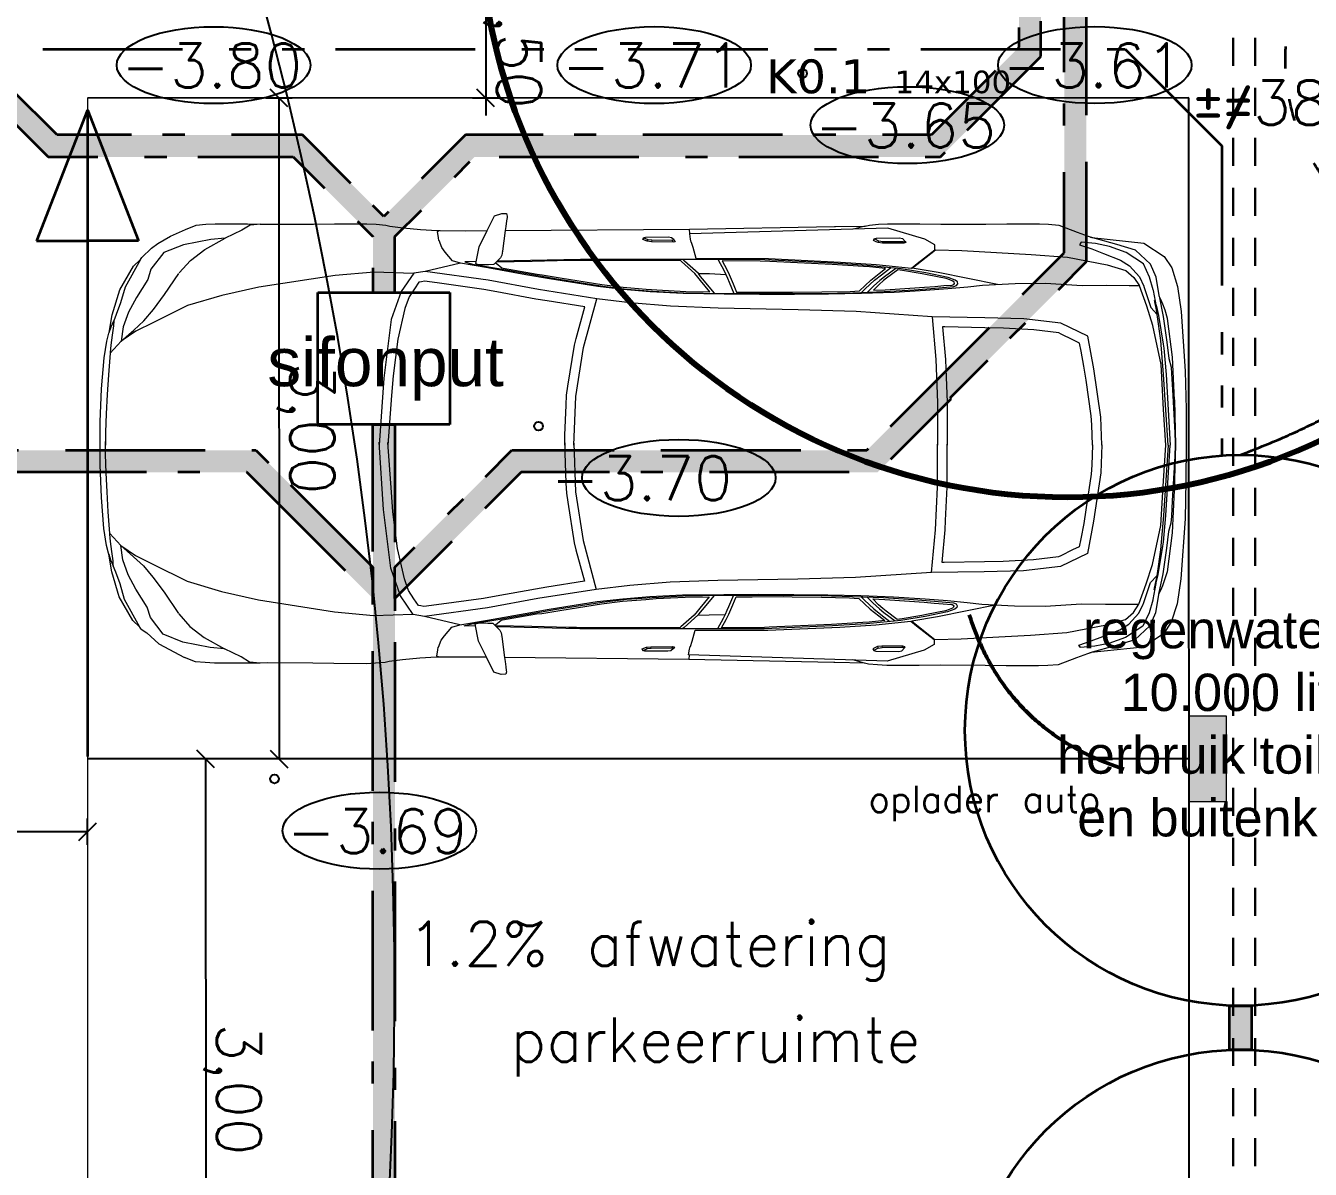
# Model space of a CAD drawing. Header units: millimetres. Extents: x 361 to 21231, y 184 to 1849.
# Drawn here: x 2498.51 to 2504.34, y 489.74 to 494.93 of the extents above; entities that cross this region are included whole.
import ezdxf

# ---------------------------------------------------------------- set-up
doc = ezdxf.new("R2010")
doc.units = ezdxf.units.MM
doc.header["$LTSCALE"] = 0.2
for name, pattern in [('[LP] Type-6', [5.288458, 3.169996, -1.059993, 0.352704, -0.705764]), ('[LP] Type-7', [9.521927, 3.169996, -1.059993, 3.175, -1.058469, 0.352704, -0.705764]), ('[LP] Type-8', [6.346927, 3.169996, -1.059993, 0.352704, -0.705764, 0.352704, -0.705764]), ('ACAD_ISO04W100', [30, 24, -3, 0, -3]), ('HIDDEN2', [4.7625, 3.175, -1.5875])]:
    doc.linetypes.add(name, pattern=pattern)
for name, color, linetype, lineweight in [('... architectuur', 7, 'Continuous', 5), ('... architectuur - ALGEMEEN', 7, 'Continuous', 5), ('... architectuur - bouwaanvraag', 7, 'Continuous', 5), ('... architectuur ... ALGEMEEN', 7, 'Continuous', 13), ('90 voertuigen', 7, 'Continuous', 18), ('draad', 204, 'HIDDEN2', 30), ('Geen', 7, 'Continuous', 5), ('helling', 96, 'Continuous', 25), ('maten', 1, 'Continuous', 18), ('maten L-elementen', 191, 'Continuous', 18), ('muur - parking opschuiven', 220, 'Continuous', 40), ('opladers auto', 2, 'Continuous', 18), ('talud', 160, 'Continuous', 18)]:
    doc.layers.add(name, color=color, linetype=linetype, lineweight=lineweight)
for name, color, linetype, lineweight, true_color in [('... riolering - DWA', 7, '[LP] Type-6', 35, 0x666360), ('... riolering - FWA', 7, '[LP] Type-7', 35, 0xb58900), ('... riolering - RWA', 7, '[LP] Type-8', 35, 0x0080d1), ('uitlijnen', 7, 'Continuous', 35, 0x663300)]:
    doc.layers.add(name, color=color, linetype=linetype, lineweight=lineweight, true_color=true_color)
for name, color, linetype in [('bestaande hoogtepunten', 7, 'Continuous'), ('ontwerp', 7, 'Continuous'), ('opmeting', 7, 'Continuous')]:
    doc.layers.add(name, color=color, linetype=linetype)
doc.styles.add('Helvetica Neue Light', font='')
doc.styles.get("Standard").update_dxf_attribs({"font": 'txt.shx', "height": 0.2})
doc.styles.add('Verdana', font='verdana.ttf')
doc.styles.get('Helvetica Neue Light').set_extended_font_data('Helvetica Neue Light')
doc.dimstyles.new('maat aanduiding voor tuin', dxfattribs={"dimscale": 0.2, "dimtxt": 0.2, "dimasz": 0.4, "dimexe": 0.3, "dimexo": 0.3, "dimgap": 0.02, "dimtad": 1, "dimzin": 1, "dimtxsty": 'Standard', "dimblk": 'OBLIQUE', "dimcen": 0.2, "dimadec": 0, "dimazin": 3, "dimtfac": 1, "dimtix": 1, "dimtmove": 0, "dimatfit": 3, "dimldrblk": 'OBLIQUE', "dimfxl": 0.3, "dimfxlon": 1, "dimarcsym": 1})

# ---------------------------------------------------------------- blocks, each defined once
blk = doc.blocks.new('_Oblique')
at = {"color": 0, "linetype": 'ByBlock', "lineweight": -2}
blk.add_line((-0.5, -0.5), (0.5, 0.5), dxfattribs=at)
blk = doc.blocks.new('*D1682')
at = {"layer": 'Defpoints', "color": 0, "ltscale": 0.2, "transparency": 16777216}
for p in [(2499.0419, 495.0975), (2499.0419, 494.5975), (2500.5993, 494.5977)]:
    blk.add_point(p, dxfattribs=at)
at = {"layer": 'maten', "color": 0, "lineweight": -2, "ltscale": 0.2, "transparency": 16777216}
for p, q in [((2500.5993, 495.0977), (2500.5993, 495.1777)), ((2500.5393, 495.0977), (2500.6593, 495.0977)), ((2500.5993, 495.0977), (2500.5993, 494.5977)), ((2500.5393, 494.5977), (2500.6593, 494.5977)), ((2500.5993, 494.5977), (2500.5993, 494.5177))]:
    blk.add_line(p, q, dxfattribs=at)
at = {"layer": 'maten', "color": 0, "lineweight": -2, "ltscale": 0.2, "transparency": 16777216, "xscale": 0.08000000000000074, "yscale": 0.08000000000000074, "zscale": 0.08000000000000074}
for p, rotation in [((2500.5993, 495.0977), 270.0061414760521), ((2500.5993, 494.5977), 90.00614147605208)]:
    blk.add_blockref('_Oblique', p, dxfattribs=dict(at, rotation=rotation))
at = {"layer": 'maten', "color": 0, "ltscale": 0.2, "transparency": 16777216, "insert": (2500.72, 494.8477), "char_height": 0.2, "attachment_point": 5, "rotation": 270.00614}
blk.add_mtext('0,50', dxfattribs=at)
blk = doc.blocks.new('*D1737')
at = {"layer": 'Defpoints', "color": 0, "ltscale": 0.2, "transparency": 16777216}
for p in [(2496.8662, 495.0975), (2498.7916, 495.0975), (2498.3981, 486.0472)]:
    blk.add_point(p, dxfattribs=at)
at = {"layer": 'maten L-elementen', "color": 0, "lineweight": -2, "ltscale": 0.2, "transparency": 16777216}
for p, q in [((2496.9262, 495.0975), (2496.8062, 495.0975)), ((2496.8662, 486.0472), (2496.8662, 495.0975)), ((2496.9262, 486.0472), (2496.8062, 486.0472))]:
    blk.add_line(p, q, dxfattribs=at)
at = {"layer": 'maten L-elementen', "color": 0, "lineweight": -2, "ltscale": 0.2, "transparency": 16777216, "xscale": 0.08000000000000074, "yscale": 0.08000000000000074, "zscale": 0.08000000000000074}
for p, rotation in [((2496.8662, 495.0975), 90), ((2496.8662, 486.0472), 270)]:
    blk.add_blockref('_Oblique', p, dxfattribs=dict(at, rotation=rotation))
at = {"layer": 'maten L-elementen', "color": 0, "ltscale": 0.2, "transparency": 16777216, "insert": (2496.7455, 490.5724), "char_height": 0.2, "attachment_point": 5, "rotation": 90}
blk.add_mtext('9,05', dxfattribs=at)
blk = doc.blocks.new('Groep-11')
at = {"layer": '90 voertuigen', "color": 7, "linetype": 'Continuous', "lineweight": 13, "flags": 128}
for points in [[(-62.85, 233.2), (-70.13, 231.86), (-70.41, 231.78), (-76.17, 230.13), (-82.21, 227.31), (-87.4, 219.55), (-90.14, 211.96), (-91.44, 205.51), (-92.09, 199.05), (-90.94, 198.29), (-89.05, 203.92), (-86.92, 209.21), (-83.88, 216.95), (-81.42, 221), (-76.42, 225.48), (-72.21, 227.44), (-71.95, 227.57), (-62.45, 230.74), (-59.34, 233.61)], [(62.81, 232.98), (70.07, 231.61), (70.35, 231.53), (76.11, 229.87), (82.14, 227.02), (87.31, 219.24), (90.02, 211.64), (91.29, 205.18), (91.93, 198.73), (90.77, 197.97), (88.9, 203.61), (86.79, 208.9), (83.77, 216.65), (81.33, 220.71), (76.34, 225.21), (72.15, 227.19), (71.88, 227.31), (62.4, 230.52), (59.29, 233.4)], [(0, 204.2), (-9.28, 203.91), (-13.31, 203.67), (-29.47, 201.27), (-35.81, 200.34), (-42.66, 199.01), (-46.31, 198.34), (-47.77, 195.33), (-50.39, 190.03), (-50.95, 188.87), (-52.28, 177.64), (-53.08, 163.81), (-53.31, 155.4), (-53.67, 137.13), (-53.69, 136.14), (-38.81, 137.43), (-34.6, 137.6), (-19.48, 138.23), (-19.01, 138.23), (-15.65, 138.23), (-4.5, 138.18), (0, 138.16)], [(-0.15, 204.2), (9.13, 203.88), (13.16, 203.62), (29.31, 201.16), (35.65, 200.22), (42.49, 198.86), (46.13, 198.17), (47.59, 195.16), (50.19, 189.86), (50.74, 188.69), (52.04, 177.45), (52.79, 163.62), (52.99, 155.22), (53.28, 136.94), (53.29, 135.95), (38.43, 137.3), (34.22, 137.48), (19.1, 138.16), (18.62, 138.17), (15.26, 138.17), (4.12, 138.17), (-0.38, 138.16)], [(-82.85, -66.68), (-82.67, -66.49), (-80.49, -63.97), (-80.39, -63.35), (-77.65, -47.9), (-77.36, -45.55), (-75.84, -36.45), (-72.94, -18.48), (-71.76, -8.85), (-70.86, 1.67), (-70.51, 6.39), (-69.82, 19.56), (-69.64, 30.46), (-74.77, 26.26), (-76.21, 25.06), (-77.88, 23.69), (-83.31, 17.67), (-83.74, 17.16), (-83.83, -27.59), (-83.77, -29.75), (-83.75, -33.24), (-83.38, -50.06), (-83.03, -66.5)], [(81.74, -66.97), (81.56, -66.78), (79.39, -64.26), (79.29, -63.63), (76.61, -48.18), (76.33, -45.82), (74.84, -36.72), (72, -18.73), (70.85, -9.1), (70, 1.42), (69.66, 6.15), (69.02, 19.31), (68.88, 30.22), (73.99, 26), (75.43, 24.79), (77.09, 23.42), (82.5, 17.38), (82.93, 16.87), (82.86, -27.88), (82.8, -30.05), (82.76, -33.53), (82.33, -50.35), (81.92, -66.79)], [(0, -35.36), (-4.5, -35.33), (-18.22, -34.74), (-22.73, -34.54), (-26.79, -33.91), (-45.34, -30.96), (-48.48, -30.11), (-62.74, -26.24), (-65.49, -43.28), (-66.33, -48.43), (-69.62, -66.2), (-70.67, -72.03), (-73.63, -93.26), (-74.45, -99.04), (-74.18, -100.4), (-74, -101.53), (-70.98, -103.61), (-67.27, -106.02), (-61.99, -107.9), (-48.18, -111.17), (-31.55, -113.23), (-22.6, -113.99), (0, -115.63)], [(-1, -35.36), (3.5, -35.35), (17.23, -34.8), (21.73, -34.61), (25.8, -34), (44.36, -31.12), (47.5, -30.28), (61.77, -26.46), (64.47, -43.51), (65.29, -48.66), (68.52, -66.44), (69.54, -72.28), (72.43, -93.52), (73.23, -99.3), (72.95, -100.66), (72.77, -101.79), (69.74, -103.86), (66.02, -106.25), (60.73, -108.12), (46.92, -111.34), (30.27, -113.34), (21.33, -114.07), (-1.28, -115.63)], [(-78.19, -210.31), (-83.89, -205.23), (-88.81, -198.77), (-93.93, -189.53), (-93.32, -196.04), (-91.01, -208.4), (-87.42, -217.29), (-79.86, -223.18), (-75.23, -224.6), (-67.08, -229.79), (-60.46, -233.31), (-53.7, -235.79), (-47.26, -236.65), (-52.29, -230.95), (-56.46, -226.33), (-61.54, -222.09), (-68.34, -217), (-77.94, -210.48)], [(76.57, -210.59), (82.3, -205.53), (87.24, -199.08), (92.39, -189.86), (91.75, -196.36), (89.4, -208.72), (85.78, -217.6), (78.2, -223.46), (73.56, -224.87), (65.39, -230.03), (58.77, -233.52), (51.99, -235.98), (45.55, -236.82), (50.6, -231.13), (54.79, -226.53), (59.88, -222.31), (66.7, -217.24), (76.33, -210.75)]]:
    blk.add_lwpolyline(points, dxfattribs=at)
for points in [[(-75.81, 110.76), (-74.71, 109.35), (-72.93, 107.38), (-70.32, 104.73), (-70.54, 110.11), (-71.19, 121.33), (-71.71, 127.99), (-72.06, 132.6), (-72.43, 136.7), (-72.64, 140.52), (-72.76, 140.81), (-72.94, 141.21), (-73.41, 141.55), (-73.94, 141.42), (-74.42, 140.84), (-74.96, 139.43), (-75.59, 137.74), (-77.33, 129.17), (-77.79, 126.93), (-79.41, 117.11), (-79.43, 116.93), (-79.55, 115.8)], [(75.33, 110.49), (74.22, 109.09), (72.44, 107.12), (69.82, 104.48), (70.06, 109.87), (70.75, 121.08), (71.29, 127.74), (71.66, 132.34), (72.04, 136.44), (72.26, 140.26), (72.39, 140.55), (72.57, 140.95), (73.04, 141.29), (73.56, 141.16), (74.05, 140.58), (74.58, 139.16), (75.21, 137.47), (76.91, 128.89), (77.37, 126.65), (78.95, 116.83), (78.97, 116.65), (79.08, 115.52)], [(-69.81, 94.17), (-70.09, 98.38), (-74.91, 103.6), (-77.98, 107.45), (-80.12, 110.27), (-80.87, 103.03), (-81.08, 100.21), (-82.02, 86.05), (-83.34, 57.73), (-83.57, 53.42), (-83.65, 36.11), (-79.79, 38.25), (-77.47, 39.34), (-75.38, 40.24), (-73.25, 41.15), (-69.51, 42.69), (-69.46, 49.99), (-69.41, 64.01), (-69.43, 68.1), (-69.52, 81.38)], [(69.27, 93.92), (69.57, 98.14), (74.4, 103.34), (77.49, 107.17), (79.64, 109.98), (80.36, 102.75), (80.57, 99.92), (81.45, 85.76), (82.67, 57.44), (82.88, 53.12), (82.9, 35.82), (79.06, 37.96), (76.73, 39.06), (74.65, 39.97), (72.52, 40.89), (68.79, 42.45), (68.77, 49.75), (68.76, 63.77), (68.8, 67.86), (68.93, 81.14)]]:
    blk.add_lwpolyline(points, close=True, dxfattribs=at)
blk = doc.blocks.new('Groep-12')
at = {"layer": '90 voertuigen', "color": 7, "linetype": 'Continuous', "lineweight": 13}
for p, q in [((-92.21, 118.26), (-92.45, 119.21)), ((91.76, 117.94), (92, 118.89)), ((-91.92, 106.98), (-92.62, 107.23)), ((-91.71, 108.9), (-92.33, 109.04)), ((91.22, 108.58), (91.85, 108.71)), ((-99.42, 101.07), (-98.02, 95.79)), ((98.9, 100.72), (97.49, 95.45)), ((-95.93, 21.39), (-98.11, 21.29)), ((95.13, 21.05), (97.31, 20.95)), ((-92.19, 13.81), (-93.01, 13.43)), ((92.35, 14.06), (92.18, 13.1)), ((-92.55, 2.1), (-93.37, 2.41)), ((-93.15, 4.21), (-92.32, 4.02)), ((92.3, 3.88), (91.46, 3.69)), ((93.24, 0.15), (92.5, 2.08))]:
    blk.add_line(p, q, dxfattribs=at)
at = {"layer": '90 voertuigen', "color": 7, "linetype": 'Continuous', "lineweight": 13, "flags": 128}
for points in [[(0, 237.42), (-16.21, 236.5), (-36.58, 235.3), (-54.22, 231.55), (-63.09, 228.81), (-72.22, 225.48)], [(72.54, 160.81), (77.96, 133.86), (79.87, 122.12), (88.25, 132.7), (87.99, 144.58), (86.2, 176.04), (85.12, 192.56), (81.63, 210.58), (79.2, 219.1), (76.02, 222.73), (72.15, 225.22), (63.03, 228.59), (54.17, 231.36), (36.53, 235.17), (16.17, 236.45), (-0.03, 237.42)], [(-88.65, 133.01), (-88.35, 144.89), (-86.45, 176.35), (-85.31, 192.86), (-81.76, 210.87), (-79.3, 219.38), (-76.11, 223), (-72.22, 225.48), (-72.22, 220.92), (-72.38, 210.34), (-72.25, 199.48), (-73.33, 182.9), (-73.25, 169.08), (-72.5, 154.26), (-71.75, 147.58), (-70.95, 138.56), (-70.18, 128.48), (-69.34, 114.14), (-68.8, 99.3), (-68.46, 84.37), (-68.36, 68.87), (-68.39, 53.05), (-68.49, 37.05), (-68.79, 18.39), (-69.62, 3.49), (-70.59, -8.78), (-71.95, -20.33), (-75.52, -42.2), (-77.39, -52.99), (-80.48, -70.19), (-82.67, -82.67), (-83.73, -86.31), (-87.66, -89.61), (-89.69, -91.15), (-92.87, -92.34), (-92.87, -92.51), (-94.07, -92.62), (-96.92, -93.13), (-97.47, -92.14)], [(96.27, -92.48), (95.71, -93.47), (92.87, -92.95), (91.67, -92.83), (91.67, -92.67), (88.49, -91.46), (86.47, -89.91), (82.55, -86.6), (81.51, -82.96), (79.36, -70.47), (76.33, -53.26), (74.5, -42.46), (71.01, -20.58), (69.68, -9.03), (68.76, 3.25), (67.98, 18.14), (67.75, 36.81), (67.7, 52.81), (67.73, 68.63), (67.88, 84.13), (68.28, 99.06), (68.87, 113.9), (69.76, 128.24), (70.56, 138.31), (71.4, 147.32), (72.18, 154.01), (72.98, 168.82), (73.11, 182.65), (72.09, 199.23), (72.25, 210.08), (72.13, 220.67), (72.15, 225.22)], [(0, 208.42), (-12.73, 208.02), (-34.68, 204.76), (-49.41, 202.03), (-55.33, 189.88), (-57.33, 173.01), (-57.81, 155.28), (-58.27, 131.4), (-38.84, 133.09), (-19.42, 133.9), (0, 133.81)], [(-0.14, 208.42), (12.59, 207.98), (34.53, 204.64), (49.25, 201.86), (55.12, 189.69), (57.06, 172.81), (57.48, 155.07), (57.86, 131.19), (38.44, 132.96), (19.02, 133.83), (-0.4, 133.82)], [(-72.85, 161.07), (-78.36, 134.13), (-80.31, 122.4), (-88.65, 133.01)], [(-83.31, -75.53), (-83.2, -80.73), (-82.21, -77.27), (-80.15, -65.43), (-77.25, -49.1), (-75.49, -38.85), (-72.14, -18.09), (-70.85, -7.12), (-69.94, 4.53), (-69.16, 18.67), (-68.88, 36.39), (-68.78, 51.58), (-68.76, 66.6), (-68.85, 81.31), (-69.17, 95.49), (-69.68, 109.58), (-70.46, 123.2), (-71.19, 132.76), (-71.94, 141.32), (-72.47, 142.53), (-73.23, 143.08), (-74.08, 142.87), (-74.86, 141.94), (-76.1, 138.72), (-78.16, 128.56), (-79.99, 117.42), (-81.6, 101.92), (-82.62, 86.43), (-84.07, 55.43), (-84.21, 24.43), (-84.31, -28.15), (-83.51, -66.01)], [(82.17, -75.82), (82.05, -81.02), (81.06, -77.56), (79.05, -65.71), (76.2, -49.37), (74.48, -39.11), (71.2, -18.34), (69.95, -7.37), (69.09, 4.28), (68.35, 18.43), (68.13, 36.15), (68.09, 51.34), (68.12, 66.36), (68.26, 81.07), (68.63, 95.25), (69.19, 109.33), (70.03, 122.95), (70.78, 132.51), (71.57, 141.07), (72.1, 142.27), (72.87, 142.82), (73.72, 142.61), (74.49, 141.67), (75.72, 138.45), (77.74, 128.28), (79.53, 117.14), (81.08, 101.64), (82.05, 86.13), (83.39, 55.13), (83.42, 24.13), (83.34, -28.45), (82.41, -66.31)], [(-58.27, 131.4), (-60.62, 96.89), (-61.47, 70.64), (-62.17, 34.29), (-63.05, 12.65), (-64.62, -5.61), (-66.41, -20.84)], [(57.86, 131.19), (60.09, 96.68), (60.85, 70.43), (61.42, 34.07), (62.22, 12.43), (63.73, -5.83), (65.46, -21.07)], [(-91.72, 118.5), (-92.21, 118.26), (-92.33, 109.04), (-92.62, 107.23), (-93.64, 105.29)], [(91.42, 106.65), (92.12, 106.9), (93.14, 104.96), (93.46, 105.84), (93.68, 116.23), (93.32, 117.58), (92, 118.89), (91.48, 119.18), (91.27, 118.17), (91.22, 108.58), (91.42, 106.65), (91.8, 105.64), (92.38, 104.54), (93.14, 104.96)], [(92.12, 106.9), (91.85, 108.71), (91.76, 117.94), (91.27, 118.17)], [(-69.31, 99.38), (-70.9, 100.95), (-74.85, 105.25), (-77.36, 108.39), (-80.5, 112.52)], [(-80.24, 114.97), (-76.42, 109.82), (-74.77, 107.7), (-72.1, 104.73), (-69.4, 102.02)], [(74.27, 107.44), (75.94, 109.55), (79.78, 114.69)], [(74.35, 104.98), (76.87, 108.12), (80.02, 112.23)], [(74.35, 104.98), (70.38, 100.7), (68.79, 99.14)], [(68.89, 101.78), (71.59, 104.48), (74.27, 107.44)], [(-77.87, 25.3), (-77.84, 30.41), (-77.53, 37.8), (-75.8, 38.54), (-74.04, 39.3), (-68.85, 41.44)], [(68.12, 41.2), (73.31, 39.04), (75.07, 38.28), (76.79, 37.53), (78.71, 36.62), (83.41, 33.99)], [(-84.17, 34.29), (-79.46, 36.9), (-77.53, 37.8)], [(-68.94, 32.64), (-75.51, 27.25), (-76.6, 26.34), (-77.87, 25.3), (-83.49, 19.07), (-84.22, 18.21)], [(68.18, 32.4), (74.73, 26.99), (75.82, 26.07), (77.09, 25.03), (82.69, 18.77), (83.41, 17.92)], [(-93.17, 14.39), (-94.12, 13.11), (-94.39, 11.76), (-94.33, 1.36), (-94.11, 0.48), (-93.37, 2.41), (-93.15, 4.21), (-93.01, 13.43), (-93.17, 14.39), (-92.34, 14.84), (-92.19, 13.99), (-92.32, 4.02), (-92.55, 2.1), (-93.34, 0.05), (-94.11, 0.48)], [(91.37, 13.49), (92.18, 13.1), (92.3, 3.88), (92.5, 2.08), (91.68, 1.77), (91.46, 3.69), (91.37, 13.67), (91.52, 14.52), (92.35, 14.06), (93.29, 12.78), (93.56, 11.43), (93.47, 1.03), (93.24, 0.15), (92.47, -0.28), (91.68, 1.77)], [(0, -31.3), (-22.14, -30.34), (-44.27, -26.85), (-66.41, -20.84), (-70.69, -47.31), (-74.91, -70.1), (-78.91, -98.77), (-78.08, -103.92), (-69.69, -109.67), (-57.12, -114.16), (-30.42, -117.45), (0, -119.66)], [(-0.98, -31.3), (21.16, -30.42), (43.3, -27.01), (65.46, -21.07), (69.65, -47.55), (73.79, -70.36), (77.69, -99.05), (76.84, -104.19), (68.43, -109.91), (55.85, -114.36), (29.13, -117.56), (-1.3, -119.66)], [(-97.46, -62.35), (-88, -63.66), (-86.31, -63.89), (-85.94, -64.1), (-85.01, -64.52), (-82.13, -67.39), (-81.94, -67.68), (-81.89, -69.93), (-81.84, -73.7), (-81.86, -74.4), (-81.88, -74.64), (-82.29, -75.48), (-82.41, -75.72), (-90.05, -74.14), (-97.39, -70.51)], [(96.27, -70.85), (88.91, -74.46), (81.27, -76.01), (81.15, -75.77), (80.74, -74.93), (80.72, -74.69), (80.7, -73.99), (80.77, -70.22), (80.83, -67.97), (81.02, -67.68), (83.91, -64.82), (84.84, -64.41), (85.21, -64.2), (86.9, -63.97), (96.36, -62.7)]]:
    blk.add_lwpolyline(points, dxfattribs=at)
for points in [[(-88.63, 132.61), (-90.96, 132.61), (-93.42, 128.1), (-98.46, 111.34), (-95.92, 21.22), (-93.46, 21.54), (-92.14, 21.9), (-92.14, 22.05), (-89.8, 22.85), (-84.8, 24.15), (-84.65, 57.1), (-83.11, 89.75), (-82.02, 106.08), (-80.35, 122.04), (-82.37, 124.66)], [(90.56, 132.29), (93, 127.77), (97.98, 111), (95.12, 20.88), (92.66, 21.21), (91.34, 21.57), (91.34, 21.72), (89.01, 22.53), (84.01, 23.85), (83.98, 56.8), (82.55, 89.46), (81.52, 105.79), (79.91, 121.76), (81.94, 124.37), (88.23, 132.3)], [(-92.88, 104.87), (-93.64, 105.29), (-93.96, 106.17), (-94.14, 116.56), (-93.77, 117.91), (-92.45, 119.21), (-91.93, 119.51), (-91.72, 118.5), (-91.71, 108.9), (-91.92, 106.98), (-92.3, 105.97)]]:
    blk.add_lwpolyline(points, close=True, dxfattribs=at)
blk = doc.blocks.new('Groep-13')
at = {"layer": '90 voertuigen', "color": 7, "linetype": 'Continuous', "lineweight": 13}
for p, q in [((-82.67, -82.67), (-78.91, -98.77)), ((81.51, -82.96), (77.69, -99.05))]:
    blk.add_line(p, q, dxfattribs=at)
at = {"layer": '90 voertuigen', "color": 7, "linetype": 'Continuous', "lineweight": 13, "flags": 128}
for points in [[(-77.88, -104.11), (-78.57, -121.87), (-76.95, -139.63), (-71.67, -174.14), (-67.93, -190.95), (-63.38, -206.57), (-55.63, -222.09), (-51.71, -230.06), (-47.26, -236.65), (-41.85, -241.74)], [(40.12, -241.89), (45.55, -236.82), (50.02, -230.24), (53.97, -222.29), (61.77, -206.79), (66.38, -191.19), (70.18, -174.39), (75.58, -139.9), (77.27, -122.14), (76.64, -104.39)], [(-100.37, -173.28), (-99.91, -178.07), (-97.6, -181.89), (-93.93, -189.53)], [(98.88, -173.64), (98.41, -178.42), (96.09, -182.23), (92.39, -189.86)], [(-84.25, -227.97), (-71.7, -234.87), (-64.69, -236.99), (-59.4, -238.96), (-56.43, -240.08)], [(82.57, -228.26), (70, -235.12), (62.98, -237.21), (57.68, -239.17), (54.71, -240.28)], [(-51.19, -242.1), (-53.69, -241.3), (-56.43, -240.08), (-54.16, -240.18), (-49.94, -240.74), (-45.43, -241.33), (-42.12, -241.71), (-41.85, -241.74), (-31.98, -242.47), (-22.95, -242.99), (-14.25, -243.44), (-5.94, -243.74), (0, -243.74)], [(49.47, -242.28), (51.97, -241.49), (54.71, -240.28), (52.44, -240.37), (48.22, -240.92), (43.7, -241.49), (40.39, -241.86), (40.12, -241.89), (30.25, -242.58), (21.22, -243.07), (12.51, -243.49), (4.21, -243.76), (-1.73, -243.74)]]:
    blk.add_lwpolyline(points, dxfattribs=at)
blk = doc.blocks.new('Groep-14')
at = {"layer": '90 voertuigen', "color": 7, "linetype": 'Continuous', "lineweight": 13, "flags": 128}
for points in [[(-20.54, 241.36), (0, 241.91), (-20.44, 241.36), (-39.9, 240.56), (-57.49, 238.31), (-61.26, 237.14), (-63.93, 236.17), (-66.06, 235.25), (-67.64, 234.44), (-67.92, 234.44), (-76.22, 233.08), (-82.1, 230.53), (-88.53, 223.71), (-91.1, 215.21), (-94.36, 203.31), (-94.29, 203.98)], [(-67.64, 234.44), (-58.42, 236.32), (-46.78, 237.96), (-39.3, 238.88), (-35.39, 239.85), (-32.34, 240.12), (-25.27, 240.47), (0, 241.91)], [(0, 238.61), (-31.98, 236.49), (-47.54, 235.26), (-59.34, 233.61), (-61.45, 233.19), (-65.01, 232.43), (-65.69, 232.4), (-62.85, 233.2), (-58.8, 234.14), (-45.85, 236.3), (-44.04, 236.55), (-32.05, 237.61), (0, 239.39)], [(-0.03, 238.61), (31.95, 236.37), (47.5, 235.09), (59.29, 233.4), (61.4, 232.97), (64.95, 232.2), (65.64, 232.17), (62.81, 232.98), (58.76, 233.93), (45.81, 236.14), (44, 236.39), (32.01, 237.5), (-0.03, 239.39)], [(20.52, 241.29), (-0.02, 241.91), (25.25, 240.38), (32.31, 240.01), (35.37, 239.73), (39.27, 238.74), (46.75, 237.8), (58.38, 236.11), (67.6, 234.2), (67.88, 234.2), (76.17, 232.81), (82.04, 230.24), (88.45, 223.4), (90.99, 214.88), (94.21, 202.98), (94.14, 203.65)], [(-0.02, 241.91), (20.42, 241.29), (39.88, 240.42), (57.46, 238.11), (61.22, 236.92), (63.89, 235.95), (66.02, 235.02), (67.6, 234.2)]]:
    blk.add_lwpolyline(points, dxfattribs=at)
blk = doc.blocks.new('90 TES Auto Model S 2015 (2D)')
at = {"layer": '90 voertuigen', "color": 7, "linetype": 'Continuous', "lineweight": 13}
for p, q in [((-33.48, 240.83), (-33.48, 240.83)), ((-16.25, 241.47), (-16.25, 241.47)), ((16.23, 241.42), (16.23, 241.42)), ((33.46, 240.71), (33.46, 240.71)), ((-101.34, -61.82), (-101.34, -61.82)), ((-87.78, -64.14), (-87.78, -64.14)), ((100.25, -62.17), (100.25, -62.17)), ((86.69, -64.45), (86.69, -64.45)), ((-97.32, -80.23), (-97.32, -80.27)), ((96.16, -80.57), (96.16, -80.62))]:
    blk.add_line(p, q, dxfattribs=at)
at = {"layer": '90 voertuigen', "color": 7, "linetype": 'Continuous', "lineweight": 18, "flags": 128}
blk.add_lwpolyline([(83.51, -227.59), (82.62, -228.24), (82.57, -228.26), (79.58, -231.35), (68.83, -237.58), (57.49, -241.01), (49.47, -242.28), (49.06, -242.41), (45.52, -243.35), (37.87, -244.5), (23.79, -245.69), (8.91, -246.25), (5.31, -246.27), (-0.87, -246.25), (-7.06, -246.25), (-10.65, -246.21), (-25.53, -245.6), (-39.61, -244.36), (-47.25, -243.18), (-50.79, -242.23), (-51.19, -242.1), (-59.22, -240.8), (-70.54, -237.33), (-81.27, -231.07), (-84.25, -227.97), (-84.3, -227.94), (-85.19, -227.29), (-89.47, -222.95), (-91.49, -220.02), (-94.87, -214.27), (-97.93, -207.55), (-99.87, -202.65), (-100.26, -198.21), (-100.48, -194.02), (-100.48, -179.32), (-100.37, -173.56), (-100.37, -173.28), (-100.3, -169.78), (-100.3, -149.36), (-100.48, -139.82), (-100.48, -125.12), (-100.26, -120.93), (-99.87, -116.53), (-99.42, -114.68), (-98.68, -108.62), (-97.93, -100.76), (-97.45, -93.3), (-97.47, -92.14), (-97.32, -92.11), (-97.48, -91.84), (-97.32, -80.26), (-97.39, -70.51), (-104.06, -67.21), (-105.18, -63.92), (-105.09, -61.75), (-103.97, -61.45), (-103.29, -61.55), (-101.76, -61.76), (-99.31, -62.1), (-97.46, -62.35), (-98.11, 21.29), (-99.26, 87.16), (-99.28, 87.56), (-99.42, 101.07), (-99.87, 102.92), (-100.26, 107), (-100.48, 111.19), (-100.48, 125.89), (-100.3, 135.43), (-100.3, 155.85), (-100.48, 165.39), (-100.48, 176.01), (-100.48, 180.09), (-100.26, 184.28), (-99.87, 188.91), (-96.66, 197.29), (-94.29, 203.98), (-91.72, 227.56), (-85.66, 236.75), (-80.39, 240.15), (-72.03, 242.84), (-60.66, 244.52), (-33.5, 246.31), (-16.25, 246.69), (0, 246.69), (16.25, 246.63), (33.49, 246.19), (60.65, 244.3), (72.01, 242.59), (80.36, 239.86), (85.62, 236.45), (91.65, 227.24), (94.14, 203.65), (96.49, 196.95), (99.67, 188.56), (100.04, 183.93), (100.24, 179.73), (100.23, 175.66), (100.19, 165.04), (99.98, 155.49), (99.91, 135.08), (100.05, 125.53), (100, 110.84), (99.77, 106.64), (99.36, 102.57), (98.9, 100.72), (98.71, 87.21), (98.69, 86.81), (97.31, 20.95), (96.36, -62.7), (98.22, -62.45), (100.66, -62.12), (102.2, -61.91), (102.88, -61.82), (104, -62.12), (104.08, -64.29), (102.95, -67.58), (96.27, -70.85), (96.16, -80.6), (96.28, -92.18), (96.13, -92.45), (96.27, -92.48), (96.25, -93.64), (96.7, -101.1), (97.42, -108.96), (98.14, -115.03), (98.58, -116.88), (98.96, -121.28), (99.16, -125.47), (99.11, -140.17), (98.9, -149.71), (98.83, -170.13), (98.88, -173.64), (98.88, -173.91), (98.97, -179.67), (98.92, -194.37), (98.69, -198.56), (98.28, -203), (96.32, -207.9)], dxfattribs=at)
at = {"layer": '90 voertuigen', "color": 7, "linetype": 'Continuous', "lineweight": 13, "flags": 128}
for points in [[(77.09, 25.03), (77.08, 30.14), (76.79, 37.53)], [(83.51, -227.59), (85.11, -225.03), (90.15, -219.57), (96.32, -207.9)]]:
    blk.add_lwpolyline(points, dxfattribs=at)
at = {"layer": '90 voertuigen', "color": 7}
blk.add_blockref('Groep-11', (0, 0), dxfattribs=at)
at = {"layer": 'Geen', "color": 7}
for name in ['Groep-14', 'Groep-12', 'Groep-13']:
    blk.add_blockref(name, (0, 0), dxfattribs=at)
blk = doc.blocks.new('*D1891')
at = {"layer": 'Defpoints', "color": 0, "ltscale": 0.2, "transparency": 16777216}
for p in [(2501.2916, 494.5977), (2499.6614, 491.5975), (2501.292, 491.5977)]:
    blk.add_point(p, dxfattribs=at)
at = {"layer": 'maten', "color": 0, "lineweight": -2, "ltscale": 0.2, "transparency": 16777216}
for p, q in [((2499.7211, 494.5975), (2499.6011, 494.5975)), ((2499.6611, 494.5975), (2499.6614, 491.5975)), ((2499.7214, 491.5975), (2499.6014, 491.5975))]:
    blk.add_line(p, q, dxfattribs=at)
at = {"layer": 'maten', "color": 0, "lineweight": -2, "ltscale": 0.2, "transparency": 16777216, "xscale": 0.08000000000000074, "yscale": 0.08000000000000074, "zscale": 0.08000000000000074}
for p, rotation in [((2499.6611, 494.5975), 90.00614147605208), ((2499.6614, 491.5975), 270.0061414760521)]:
    blk.add_blockref('_Oblique', p, dxfattribs=dict(at, rotation=rotation))
at = {"layer": 'maten', "color": 0, "ltscale": 0.2, "transparency": 16777216, "insert": (2499.7819, 493.0975), "char_height": 0.2, "attachment_point": 5, "rotation": 270.00614}
blk.add_mtext('3,00', dxfattribs=at)
blk = doc.blocks.new('*D1746')
at = {"layer": 'Defpoints', "color": 0, "ltscale": 0.2, "transparency": 16777216}
for p in [(2501.1495, 491.5977), (2499.3284, 488.5975), (2501.1498, 488.5977)]:
    blk.add_point(p, dxfattribs=at)
at = {"layer": 'maten', "color": 0, "lineweight": -2, "ltscale": 0.2, "transparency": 16777216}
for p, q in [((2499.388, 491.5975), (2499.268, 491.5975)), ((2499.328, 491.5975), (2499.3284, 488.5975)), ((2499.3884, 488.5975), (2499.2684, 488.5975))]:
    blk.add_line(p, q, dxfattribs=at)
at = {"layer": 'maten', "color": 0, "lineweight": -2, "ltscale": 0.2, "transparency": 16777216, "xscale": 0.08000000000000074, "yscale": 0.08000000000000074, "zscale": 0.08000000000000074}
for p, rotation in [((2499.328, 491.5975), 90.00614147605208), ((2499.3284, 488.5975), 270.0061414760521)]:
    blk.add_blockref('_Oblique', p, dxfattribs=dict(at, rotation=rotation))
at = {"layer": 'maten', "color": 0, "ltscale": 0.2, "transparency": 16777216, "insert": (2499.4489, 490.0975), "char_height": 0.2, "attachment_point": 5, "rotation": 270.00614}
blk.add_mtext('3,00', dxfattribs=at)
blk = doc.blocks.new('*D1747')
at = {"layer": 'Defpoints', "color": 0, "ltscale": 0.2, "transparency": 16777216}
for p in [(2491.5924, 491.2673), (2491.5924, 489.7626), (2498.7922, 489.7633)]:
    blk.add_point(p, dxfattribs=at)
at = {"layer": 'maten', "color": 0, "lineweight": -2, "ltscale": 0.2, "transparency": 16777216}
for p, q in [((2491.5924, 491.2073), (2491.5924, 491.3273)), ((2498.7922, 491.2073), (2498.7922, 491.3273)), ((2498.7922, 491.2673), (2491.5924, 491.2673))]:
    blk.add_line(p, q, dxfattribs=at)
at = {"layer": 'maten', "color": 0, "lineweight": -2, "ltscale": 0.2, "transparency": 16777216, "xscale": 0.08000000000000074, "yscale": 0.08000000000000074, "zscale": 0.08000000000000074, "rotation": 180}
blk.add_blockref('_Oblique', (2491.5924, 491.2673), dxfattribs=at)
at = {"layer": 'maten', "color": 0, "lineweight": -2, "ltscale": 0.2, "transparency": 16777216, "xscale": 0.08000000000000074, "yscale": 0.08000000000000074, "zscale": 0.08000000000000074}
blk.add_blockref('_Oblique', (2498.7922, 491.2673), dxfattribs=at)
at = {"layer": 'maten', "color": 0, "ltscale": 0.2, "transparency": 16777216, "insert": (2495.1923, 491.3879), "char_height": 0.2, "attachment_point": 5}
blk.add_mtext('7,20', dxfattribs=at)
blk = doc.blocks.new('*D1894')
at = {"layer": 'Defpoints', "color": 0, "ltscale": 0.2, "transparency": 16777216}
for p in [(2491.5923, 491.1581), (2503.792, 491.1594), (2503.792, 488.9251)]:
    blk.add_point(p, dxfattribs=at)
at = {"layer": 'maten', "color": 0, "lineweight": -2, "ltscale": 0.2, "transparency": 16777216}
for p, q in [((2491.5923, 488.9851), (2491.5923, 488.8651)), ((2503.792, 488.9851), (2503.792, 488.8651)), ((2491.5923, 488.9251), (2503.792, 488.9251))]:
    blk.add_line(p, q, dxfattribs=at)
at = {"layer": 'maten', "color": 0, "lineweight": -2, "ltscale": 0.2, "transparency": 16777216, "xscale": 0.08000000000000074, "yscale": 0.08000000000000074, "zscale": 0.08000000000000074, "rotation": 180}
blk.add_blockref('_Oblique', (2491.5923, 488.9251), dxfattribs=at)
at = {"layer": 'maten', "color": 0, "lineweight": -2, "ltscale": 0.2, "transparency": 16777216, "xscale": 0.08000000000000074, "yscale": 0.08000000000000074, "zscale": 0.08000000000000074}
blk.add_blockref('_Oblique', (2503.792, 488.9251), dxfattribs=at)
at = {"layer": 'maten', "color": 0, "ltscale": 0.2, "transparency": 16777216, "insert": (2497.6921, 489.0457), "char_height": 0.2, "attachment_point": 5}
blk.add_mtext('12,20', dxfattribs=at)
blk = doc.blocks.new('*D1895')
at = {"layer": 'Defpoints', "color": 0, "ltscale": 0.2, "transparency": 16777216}
for p in [(2498.8016, 495.0175), (2498.1724, 485.8975), (2498.8429, 485.8975)]:
    blk.add_point(p, dxfattribs=at)
at = {"layer": 'maten', "color": 0, "lineweight": -2, "ltscale": 0.2, "transparency": 16777216}
for p, q in [((2498.2324, 495.0175), (2498.1124, 495.0175)), ((2498.1724, 495.0175), (2498.1724, 485.8975)), ((2498.2324, 485.8975), (2498.1124, 485.8975))]:
    blk.add_line(p, q, dxfattribs=at)
at = {"layer": 'maten', "color": 0, "lineweight": -2, "ltscale": 0.2, "transparency": 16777216, "xscale": 0.08000000000000074, "yscale": 0.08000000000000074, "zscale": 0.08000000000000074}
for p, rotation in [((2498.1724, 495.0175), 90), ((2498.1724, 485.8975), 270)]:
    blk.add_blockref('_Oblique', p, dxfattribs=dict(at, rotation=rotation))
at = {"layer": 'maten', "color": 0, "ltscale": 0.2, "transparency": 16777216, "insert": (2498.0517, 490.4575), "char_height": 0.2, "attachment_point": 5, "rotation": 90}
blk.add_mtext('9,12', dxfattribs=at)

msp = doc.modelspace()

# ---------------------------------------------------------------- hatches: boundary and pattern name
at = {"layer": '... riolering - DWA', "linetype": 'Continuous', "lineweight": 0, "true_color": 0xa6a6a6, "transparency": 33554559}
for points in [[(2498.7016, 510.1056), (2498.6016, 510.1056), (2498.6016, 508.5615), (2498.2566, 508.2165), (2498.2566, 508.9637), (2498.1566, 508.9637), (2498.1566, 494.7861), (2498.6127, 494.33), (2499.7261, 494.33), (2500.0873, 493.9688), (2500.0873, 493.7154), (2500.1873, 493.7154), (2500.1873, 493.9688), (2500.5485, 494.33), (2502.6637, 494.33), (2503.1198, 494.7861), (2503.1198, 497.2796), (2503.1563, 497.3162), (2506.329, 497.3162), (2506.5156, 497.5029), (2506.5156, 499.8769), (2506.4156, 499.8769), (2506.4156, 497.5443), (2506.2875, 497.4162), (2503.1149, 497.4162), (2503.0198, 497.3211), (2503.0198, 494.8275), (2502.6222, 494.43), (2500.5071, 494.43), (2500.1373, 494.0602), (2499.7675, 494.43), (2498.6542, 494.43), (2498.2566, 494.8275), (2498.2566, 499.4179), (2498.6006, 499.7619), (2500.1196, 499.7619), (2500.1196, 499.8619), (2498.5592, 499.8619), (2498.2566, 499.5594), (2498.2566, 508.0751), (2498.7016, 508.5201)], [(2500.0873, 493.1154), (2500.1873, 493.1154), (2500.1873, 489.0604), (2499.0802, 487.9533), (2494.8158, 487.9533), (2493.6555, 486.8005), (2493.6555, 413.8966), (2493.5588, 413.8612), (2493.5588, 486.8377), (2494.7744, 488.0533), (2499.0388, 488.0533), (2500.0873, 489.1019)]]:
    msp.add_hatch(color=253, dxfattribs=at).paths.add_polyline_path(points)
at = {"layer": '... riolering - FWA', "linetype": 'Continuous', "lineweight": 0, "true_color": 0xd9d2ae, "transparency": 33554559}
for points in [[(2509.1543, 518.6203), (2498.3864, 518.6203), (2497.6347, 517.8687), (2497.6347, 509.9267), (2497.9136, 510.2056), (2503.3373, 510.2056), (2503.3373, 510.1056), (2497.955, 510.1056), (2497.6347, 509.7853), (2497.6347, 493.3015), (2497.9375, 492.9987), (2499.5563, 492.9987), (2500.0873, 492.4676), (2500.0873, 492.3262), (2499.5149, 492.8987), (2497.8961, 492.8987), (2497.5347, 493.26), (2497.5347, 517.9101), (2498.3364, 518.7203), (2509.1957, 518.7203), (2509.4066, 518.5094), (2509.4066, 516.3975), (2509.1723, 516.1632), (2508.3805, 516.1632), (2508.1671, 515.7937), (2508.0805, 515.8437), (2508.3228, 516.2632), (2509.1309, 516.2632), (2509.3066, 516.439), (2509.3066, 518.468)], [(2506.6621, 499.8382), (2506.4736, 500.0267), (2506.5443, 500.0974), (2506.7621, 499.8796), (2506.7621, 497.5029), (2506.4719, 497.2126), (2508.9787, 497.2126), (2509.1645, 497.3984), (2509.1645, 501.4341), (2509.0584, 501.5403), (2508.8765, 501.5403), (2508.8765, 501.6403), (2509.0998, 501.6403), (2509.2645, 501.4755), (2509.2645, 497.357), (2509.0202, 497.1126), (2503.4392, 497.1126), (2503.3255, 496.9989), (2503.3255, 493.8537), (2502.7066, 493.2348), (2502.7106, 493.2307), (2502.3786, 492.8987), (2500.7598, 492.8987), (2500.1873, 492.3262), (2500.1873, 492.4676), (2500.7183, 492.9987), (2502.329, 492.9987), (2503.2255, 493.8952), (2503.2255, 497.0404), (2503.3977, 497.2126), (2506.3305, 497.2126), (2506.6621, 497.5443)]]:
    msp.add_hatch(color=9, dxfattribs=at).paths.add_polyline_path(points)
at = {"layer": '... riolering - RWA', "linetype": 'Continuous', "lineweight": 0, "true_color": 0x98d8ff, "transparency": 33554559}
msp.add_hatch(color=141, dxfattribs=at).paths.add_polyline_path([(2504.0749, 490.4774), (2504.0749, 490.2774), (2503.9749, 490.2774), (2503.9749, 490.4774)])
at = {"layer": 'opladers auto', "ltscale": 0.2}
h = msp.add_hatch(color=256, dxfattribs=at)
h.dxf.hatch_style = 1
h.paths.add_polyline_path([(2503.7919, 491.7932), (2503.9606, 491.7933), (2503.9606, 491.4027), (2503.792, 491.4027)])

# ---------------------------------------------------------------- linework, layer by layer
at = {"layer": '... architectuur - ALGEMEEN', "color": 7, "linetype": 'Continuous', "lineweight": 9}
msp.add_line((2498.7916, 494.5974), (2498.7926, 485.5974), dxfattribs=at)
at = {"layer": '... architectuur - bouwaanvraag', "color": 7, "linetype": 'Continuous', "lineweight": 9, "flags": 128}
msp.add_lwpolyline([(2503.7919, 491.7932), (2503.9606, 491.7933), (2503.9606, 491.4027), (2503.792, 491.4027)], close=True, dxfattribs=at)
at = {"layer": '... architectuur - bouwaanvraag', "color": 7, "linetype": 'Continuous', "lineweight": 50}
msp.add_open_spline([(2503.4952, 491.5516), (2502.9618, 491.7248), (2502.7941, 492.2524)], degree=2, dxfattribs=at)
at = {"layer": '... riolering - DWA', "transparency": 33554559, "flags": 128}
for points in [[(2498.7016, 510.1056), (2498.6016, 510.1056), (2498.6016, 508.5615), (2498.2566, 508.2165), (2498.2566, 508.9637), (2498.1566, 508.9637), (2498.1566, 494.7861), (2498.6127, 494.33), (2499.7261, 494.33), (2500.0873, 493.9688), (2500.0873, 493.7154), (2500.1873, 493.7154), (2500.1873, 493.9688), (2500.5485, 494.33), (2502.6637, 494.33), (2503.1198, 494.7861), (2503.1198, 497.2796), (2503.1563, 497.3162), (2506.329, 497.3162), (2506.5156, 497.5029), (2506.5156, 499.8769), (2506.4156, 499.8769), (2506.4156, 497.5443), (2506.2875, 497.4162), (2503.1149, 497.4162), (2503.0198, 497.3211), (2503.0198, 494.8275), (2502.6222, 494.43), (2500.5071, 494.43), (2500.1373, 494.0602), (2499.7675, 494.43), (2498.6542, 494.43), (2498.2566, 494.8275), (2498.2566, 499.4179), (2498.6006, 499.7619), (2500.1196, 499.7619), (2500.1196, 499.8619), (2498.5592, 499.8619), (2498.2566, 499.5594), (2498.2566, 508.0751), (2498.7016, 508.5201)], [(2500.0873, 493.1154), (2500.1873, 493.1154), (2500.1873, 489.0604), (2499.0802, 487.9533), (2494.8158, 487.9533), (2493.6555, 486.8005), (2493.6555, 413.8966), (2493.5588, 413.8612), (2493.5588, 486.8377), (2494.7744, 488.0533), (2499.0388, 488.0533), (2500.0873, 489.1019)]]:
    msp.add_lwpolyline(points, close=True, dxfattribs=at)
at = {"layer": '... riolering - DWA', "linetype": 'ACAD_ISO04W100', "flags": 128}
msp.add_lwpolyline([(2499.8373, 493.7154), (2500.4373, 493.7154), (2500.4373, 493.1154), (2499.8373, 493.1154)], close=True, dxfattribs=at)
at = {"layer": '... riolering - FWA', "transparency": 33554559, "flags": 128}
for points in [[(2509.1543, 518.6203), (2498.3864, 518.6203), (2497.6347, 517.8687), (2497.6347, 509.9267), (2497.9136, 510.2056), (2503.3373, 510.2056), (2503.3373, 510.1056), (2497.955, 510.1056), (2497.6347, 509.7853), (2497.6347, 493.3015), (2497.9375, 492.9987), (2499.5563, 492.9987), (2500.0873, 492.4676), (2500.0873, 492.3262), (2499.5149, 492.8987), (2497.8961, 492.8987), (2497.5347, 493.26), (2497.5347, 517.9101), (2498.3364, 518.7203), (2509.1957, 518.7203), (2509.4066, 518.5094), (2509.4066, 516.3975), (2509.1723, 516.1632), (2508.3805, 516.1632), (2508.1671, 515.7937), (2508.0805, 515.8437), (2508.3228, 516.2632), (2509.1309, 516.2632), (2509.3066, 516.439), (2509.3066, 518.468)], [(2506.6621, 499.8382), (2506.4736, 500.0267), (2506.5443, 500.0974), (2506.7621, 499.8796), (2506.7621, 497.5029), (2506.4719, 497.2126), (2508.9787, 497.2126), (2509.1645, 497.3984), (2509.1645, 501.4341), (2509.0584, 501.5403), (2508.8765, 501.5403), (2508.8765, 501.6403), (2509.0998, 501.6403), (2509.2645, 501.4755), (2509.2645, 497.357), (2509.0202, 497.1126), (2503.4392, 497.1126), (2503.3255, 496.9989), (2503.3255, 493.8537), (2502.7066, 493.2348), (2502.7106, 493.2307), (2502.3786, 492.8987), (2500.7598, 492.8987), (2500.1873, 492.3262), (2500.1873, 492.4676), (2500.7183, 492.9987), (2502.329, 492.9987), (2503.2255, 493.8952), (2503.2255, 497.0404), (2503.3977, 497.2126), (2506.3305, 497.2126), (2506.6621, 497.5443)]]:
    msp.add_lwpolyline(points, close=True, dxfattribs=at)
at = {"layer": '... riolering - RWA', "transparency": 33554687}
for p, q in [((2498.589, 494.8185), (2503.5019, 494.8185)), ((2503.5019, 494.8185), (2503.9404, 494.38)), ((2503.9404, 494.38), (2503.9404, 492.9746))]:
    msp.add_line(p, q, dxfattribs=at)
at = {"layer": '... riolering - RWA', "transparency": 33554559, "flags": 128}
msp.add_lwpolyline([(2504.0749, 490.4774), (2504.0749, 490.2774), (2503.9749, 490.2774), (2503.9749, 490.4774)], close=True, dxfattribs=at)
at = {"layer": '... riolering - RWA', "linetype": 'Continuous'}
for centre in [(2504.0249, 491.7274), (2504.0249, 489.0274)]:
    msp.add_circle(centre, 1.25, dxfattribs=at)
at = {"layer": '... riolering - RWA'}
msp.add_open_spline([(2504.0249, 492.9774), (2505.2949, 493.4574), (2503.9449, 494.5574), (2504.4366, 495.4987)], degree=2, dxfattribs=at)
at = {"layer": 'bestaande hoogtepunten', "ltscale": 0.2}
for centre in [(2502.0377, 494.7092), (2500.8393, 493.1081), (2499.6408, 491.5069)]:
    msp.add_circle(centre, 0.02, dxfattribs=at)
at = {"layer": 'bestaande hoogtepunten'}
for centre in [(2499.3642, 494.7465), (2501.3642, 494.7468), (2503.3642, 494.747), (2502.5133, 494.4742), (2501.476, 492.8731), (2500.1164, 491.2719)]:
    msp.add_ellipse(centre, major_axis=(-0.4393, 0), ratio=0.39726, dxfattribs=at)
at = {"layer": 'draad', "ltscale": 0.2}
for p, q in [((2503.9916, 495.098), (2503.9924, 487.0984)), ((2504.0916, 495.098), (2504.0924, 487.0985))]:
    msp.add_line(p, q, dxfattribs=at)
at = {"layer": 'helling', "ltscale": 0.2}
msp.add_arc((2483.053, 490.5481), 17.1329, 345.16945, 15.12079, dxfattribs=at)
at = {"layer": 'muur - parking opschuiven', "lineweight": 80, "ltscale": 0.2}
msp.add_circle((2503.2416, 495.4545), 2.6699, dxfattribs=at)
at = {"layer": 'opmeting', "color": 5, "ltscale": 0.2}
for p, q in [((2503.7916, 494.598), (2498.7916, 494.5974)), ((2503.792, 491.598), (2498.792, 491.5974))]:
    msp.add_line(p, q, dxfattribs=at)
at = {"layer": 'opmeting', "ltscale": 0.2}
for p, q in [((2503.7926, 486.0476), (2503.7916, 494.598)), ((2503.4233, 491.5979), (2498.792, 491.5974)), ((2502.9423, 491.5979), (2502.7423, 491.5979))]:
    msp.add_line(p, q, dxfattribs=at)
at = {"layer": 'uitlijnen', "ltscale": 0.2}
for p, q in [((2498.7917, 494.5436), (2498.5603, 493.9498)), ((2498.7917, 494.5436), (2498.7917, 491.6084)), ((2498.7917, 494.5436), (2499.023, 493.9498)), ((2498.5603, 493.9498), (2498.7917, 493.9498)), ((2499.023, 493.9498), (2498.7917, 493.9498))]:
    msp.add_line(p, q, dxfattribs=at)

# ---------------------------------------------------------------- block references
at = {"layer": 'Geen', "color": 7, "xscale": 0.01, "yscale": 0.01, "zscale": 0.01, "rotation": 270.0061414760457}
msp.add_blockref('90 TES Auto Model S 2015 (2D)', (2501.3117, 493.0218), dxfattribs=at)

# ---------------------------------------------------------------- texts
at = {"layer": '... architectuur', "color": 1, "true_color": 0xff0000, "transparency": 33554687, "insert": (2501.8723, 494.7726), "char_height": 0.153238, "attachment_point": 1, "rotation": 0.00614, "line_spacing_factor": 0.998526, "style": 'Verdana'}
msp.add_mtext('K0.1 {\\H0.6667x; 14x100}', dxfattribs=at)
at = {"layer": '... architectuur ... ALGEMEEN', "insert": (2499.6082, 493.509), "char_height": 0.21945, "attachment_point": 1, "line_spacing_factor": 1.008341, "style": 'Helvetica Neue Light'}
msp.add_mtext('sifonput', dxfattribs=at)
at = {"layer": '... riolering - RWA', "insert": (2504.0666, 492.2691), "char_height": 0.169292, "attachment_point": 2, "line_spacing_factor": 1.008341, "style": 'Helvetica Neue Light'}
msp.add_mtext('regenwaterput \\P10.000 liter\\Pherbruik toiletten \\Pen buitenkraan', dxfattribs=at)
at = {"layer": 'bestaande hoogtepunten', "char_height": 0.2, "width": 0.698006, "attachment_point": 1, "rotation": 0.00614}
for s, insert in [('-3.80', (2498.9439, 494.8449)), ('-3.71', (2500.9439, 494.8451)), ('-3.61', (2502.9439, 494.8453)), ('-3.65', (2502.093, 494.5725)), ('-3.70', (2500.8945, 492.9714)), ('-3.69', (2499.696, 491.3702))]:
    msp.add_mtext(s, dxfattribs=dict(at, insert=insert))
at = {"layer": 'helling', "ltscale": 0.2, "insert": (2500.2455, 490.8586), "char_height": 0.2, "attachment_point": 1, "rotation": 0.00614}
msp.add_mtext_dynamic_manual_height_columns('1.2% afwatering', width=3.159749, gutter_width=1, heights=[0], dxfattribs=at)
at = {"layer": 'ontwerp', "lineweight": 30, "ltscale": 0.2, "attachment_point": 1, "rotation": 0.00614}
for s, width, gutter_width, insert, char_height in [('oplader auto', 1.775194, 0.6, (2502.3371, 491.4753), 0.12), ('parkeerruimte', 2.958657, 1, (2500.7126, 490.4233), 0.2)]:
    msp.add_mtext_dynamic_manual_height_columns(s, width=width, gutter_width=gutter_width, heights=[0], dxfattribs=dict(at, insert=insert, char_height=char_height))
at = {"layer": 'talud', "ltscale": 0.2, "insert": (2503.8107, 494.6763), "char_height": 0.2, "attachment_point": 1, "rotation": 0.00614}
msp.add_mtext_dynamic_manual_height_columns('{\\fISOCPEUR|b0|i0|c0|p34;%%P≠}38cm.', width=1.264716, gutter_width=1, heights=[0], dxfattribs=at)

# ---------------------------------------------------------------- dimensions: what is measured, and where the dimension line sits
at = {"layer": 'maten', "ltscale": 0.2}
for base, p1, p2, angle, picture, middle in [((2500.5993, 494.5977), (2499.0419, 495.0975), (2499.0419, 494.5975), 90.00614, '*D1682', (2500.72, 494.8477)), ((2498.1724, 485.8975), (2498.8016, 495.0175), (2498.8429, 485.8975), 90, '*D1895', (2498.0517, 490.4575)), ((2499.6614, 491.5975), (2501.2916, 494.5977), (2501.292, 491.5977), 90.00614, '*D1891', (2499.7819, 493.0975)), ((2499.3284, 488.5975), (2501.1495, 491.5977), (2501.1498, 488.5977), 90.00614, '*D1746', (2499.4489, 490.0975))]:
    dim = msp.add_linear_dim(base=base, p1=p1, p2=p2, angle=angle, dimstyle='maat aanduiding voor tuin', dxfattribs=at)
    dim.commit()
    dim.dimension.update_dxf_attribs({"geometry": picture, "text_midpoint": middle})
for base, p1, p2, picture, middle in [((2491.5924, 491.2673), (2498.7922, 489.7633), (2491.5924, 489.7626), '*D1747', (2495.1923, 491.3879)), ((2503.792, 488.9251), (2491.5923, 491.1581), (2503.792, 491.1594), '*D1894', (2497.6921, 489.0457))]:
    dim = msp.add_linear_dim(base=base, p1=p1, p2=p2, dimstyle='maat aanduiding voor tuin', dxfattribs=at)
    dim.commit()
    dim.dimension.update_dxf_attribs({"geometry": picture, "text_midpoint": middle})
at = {"layer": 'maten L-elementen', "ltscale": 0.2}
dim = msp.add_linear_dim(base=(2496.8662, 495.0975), p1=(2498.3981, 486.0472), p2=(2498.7916, 495.0975), angle=90, dimstyle='maat aanduiding voor tuin', dxfattribs=at)
dim.commit()
dim.dimension.update_dxf_attribs({"geometry": '*D1737', "text_midpoint": (2496.7455, 490.5724)})

doc.saveas('drawing.dxf')
